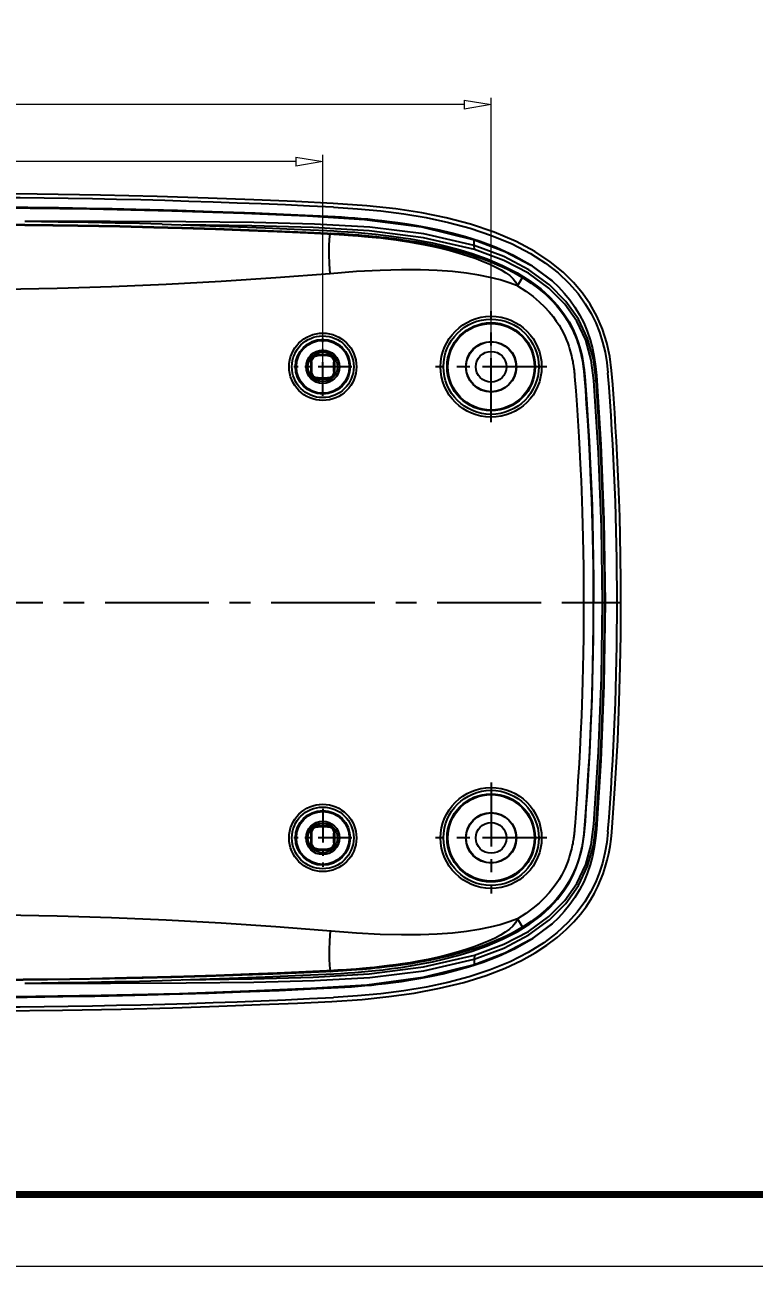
# Model space of a CAD drawing. Header units: millimetres. Extents: x 6239 to 6671, y 1393 to 1694.
# Drawn here: x 6384.6 to 6460.4, y 1393.3 to 1522.4 of the extents above; entities that cross this region are included whole.
import ezdxf

# ---------------------------------------------------------------- set-up
doc = ezdxf.new("R2010")
doc.units = ezdxf.units.MM
doc.linetypes.add('CENTER', pattern=[50.8, 31.75, -6.35, 6.35, -6.35])
doc.layers.add('dim', color=82, linetype='Continuous', lineweight=9)
doc.layers.add('from', color=7, linetype='Continuous', lineweight=13)
doc.styles.add('ROMAND', font='romand.shx', dxfattribs={"width": 0.75, "bigfont": 'gbcbig.shx'})
doc.dimstyles.new('YanXiu', dxfattribs={"dimtxt": 2.5, "dimasz": 2.2, "dimexe": 1, "dimexo": 0, "dimgap": 0.66, "dimtad": 0, "dimzin": 9, "dimdsep": 46, "dimtxsty": 'ROMAND', "dimblk": 'CLOSEDBLANK', "dimcen": 0, "dimclrd": 3, "dimclre": 3, "dimclrt": 7, "dimazin": 2, "dimtfac": 1, "dimtofl": 0, "dimtmove": 0, "dimatfit": 3, "dimldrblk": 'CLOSEDBLANK', "dimfxl": 0, "dimlwd": 5, "dimlwe": 5, "dimarcsym": 0})

# ---------------------------------------------------------------- blocks, each defined once
blk = doc.blocks.new('_ClosedBlank')
at = {"color": 0, "linetype": 'ByBlock', "lineweight": -2}
for p, q in [((-1, 0.167), (0, 0)), ((-1, 0.167), (-1, -0.167)), ((0, 0), (-1, -0.167))]:
    blk.add_line(p, q, dxfattribs=at)
blk = doc.blocks.new('*D11')
at = {"layer": 'Defpoints', "color": 0}
for p in [(6415.54, 1508.15), (6337.54, 1489.84), (6415.54, 1486.81)]:
    blk.add_point(p, dxfattribs=at)
at = {"layer": 'dim', "color": 3, "lineweight": 5}
for p, q in [((6337.54, 1489.84), (6337.54, 1508.85)), ((6340.34, 1508.15), (6373.72, 1508.15)), ((6412.74, 1508.15), (6379.37, 1508.15)), ((6415.54, 1486.81), (6415.54, 1508.85))]:
    blk.add_line(p, q, dxfattribs=at)
at = {"layer": 'dim', "color": 3, "lineweight": 5, "xscale": 2.8, "yscale": 2.8, "zscale": 2.8, "rotation": 180}
blk.add_blockref('_ClosedBlank', (6337.54, 1508.15), dxfattribs=at)
at = {"layer": 'dim', "color": 3, "lineweight": 5, "xscale": 2.8, "yscale": 2.8, "zscale": 2.8}
blk.add_blockref('_ClosedBlank', (6415.54, 1508.15), dxfattribs=at)
at = {"layer": 'dim', "color": 7, "insert": (6376.54, 1508.15), "char_height": 3.5, "attachment_point": 5, "style": 'ROMAND'}
blk.add_mtext('78', dxfattribs=at)
blk = doc.blocks.new('*D13')
at = {"layer": 'Defpoints', "color": 0}
for p in [(6433.04, 1514.08), (6320.04, 1486.81), (6433.04, 1486.81)]:
    blk.add_point(p, dxfattribs=at)
at = {"layer": 'dim', "color": 3, "lineweight": 5}
for p, q in [((6320.04, 1486.81), (6320.04, 1514.78)), ((6433.04, 1486.81), (6433.04, 1514.78)), ((6322.84, 1514.08), (6372.65, 1514.08)), ((6430.24, 1514.08), (6380.43, 1514.08))]:
    blk.add_line(p, q, dxfattribs=at)
at = {"layer": 'dim', "color": 3, "lineweight": 5, "xscale": 2.8, "yscale": 2.8, "zscale": 2.8, "rotation": 180}
blk.add_blockref('_ClosedBlank', (6320.04, 1514.08), dxfattribs=at)
at = {"layer": 'dim', "color": 3, "lineweight": 5, "xscale": 2.8, "yscale": 2.8, "zscale": 2.8}
blk.add_blockref('_ClosedBlank', (6433.04, 1514.08), dxfattribs=at)
at = {"layer": 'dim', "color": 7, "insert": (6376.54, 1514.08), "char_height": 3.5, "attachment_point": 5, "style": 'ROMAND'}
blk.add_mtext('113', dxfattribs=at)

msp = doc.modelspace()

# ---------------------------------------------------------------- linework, layer by layer
at = {"color": 7, "linetype": 'Continuous'}
for p, q in [((6400.421, 1503.057), (6396.097, 1503.174)), ((6404.057, 1502.939), (6400.421, 1503.057)), ((6408.495, 1502.774), (6404.057, 1502.939)), ((6420.115, 1503.567), (6416.61, 1503.81)), ((6416.666, 1503.407), (6419.152, 1503.247)), ((6390.078, 1501.541), (6394.457, 1501.459)), ((6398.853, 1501.638), (6402.748, 1501.52)), ((6402.748, 1501.52), (6405.826, 1501.413)), ((6412.942, 1502.583), (6408.495, 1502.774)), ((6390.065, 1501.481), (6394.44, 1501.397)), ((6394.44, 1501.397), (6397.969, 1501.313)), ((6394.457, 1501.459), (6397.989, 1501.377)), ((6397.969, 1501.313), (6400.892, 1501.231)), ((6397.989, 1501.377), (6400.916, 1501.297)), ((6400.892, 1501.231), (6404.403, 1501.119)), ((6400.916, 1501.297), (6404.43, 1501.188)), ((6404.403, 1501.119), (6407.863, 1500.994)), ((6404.43, 1501.188), (6407.894, 1501.066)), ((6405.826, 1501.413), (6409.56, 1501.267)), ((6407.863, 1500.994), (6410.81, 1500.875)), ((6407.894, 1501.066), (6411.299, 1500.932)), ((6409.56, 1501.267), (6412.554, 1501.137)), ((6410.81, 1500.875), (6413.984, 1500.734)), ((6411.299, 1500.932), (6414.609, 1500.789)), ((6413.984, 1500.734), (6416.695, 1500.603)), ((6414.609, 1500.789), (6416.739, 1500.69)), ((6416.695, 1500.603), (6417.226, 1500.574)), ((6416.739, 1500.69), (6417.272, 1500.662)), ((6417.226, 1500.574), (6417.755, 1500.542)), ((6417.272, 1500.662), (6417.801, 1500.631)), ((6417.755, 1500.542), (6418.179, 1500.514)), ((6417.801, 1500.631), (6418.226, 1500.604)), ((6418.179, 1500.514), (6418.662, 1500.48)), ((6418.226, 1500.604), (6418.71, 1500.571)), ((6418.662, 1500.48), (6419.222, 1500.436)), ((6418.71, 1500.571), (6419.272, 1500.528)), ((6431.299, 1499.013), (6431.282, 1499.42)), ((6439.195, 1497.726), (6437.587, 1498.793)), ((6435.781, 1495.247), (6436.298, 1496.103)), ((6414.291, 1487.4), (6414.381, 1487.31)), ((6414.291, 1487.4), (6414.291, 1486.228)), ((6414.381, 1487.31), (6414.381, 1486.318)), ((6414.955, 1488.064), (6415.045, 1487.974)), ((6416.126, 1488.064), (6414.955, 1488.064)), ((6416.037, 1487.974), (6415.045, 1487.974)), ((6416.126, 1488.064), (6416.037, 1487.974)), ((6416.791, 1487.4), (6416.701, 1487.31)), ((6416.701, 1486.318), (6416.701, 1487.31)), ((6416.791, 1486.228), (6416.791, 1487.4)), ((6414.291, 1486.228), (6414.381, 1486.318)), ((6416.791, 1486.228), (6416.701, 1486.318)), ((6441.704, 1486.023), (6441.72, 1485.818)), ((6442.7, 1486.109), (6442.717, 1485.897)), ((6414.955, 1485.564), (6415.045, 1485.654)), ((6414.955, 1485.564), (6416.126, 1485.564)), ((6415.045, 1485.654), (6416.037, 1485.654)), ((6416.126, 1485.564), (6416.037, 1485.654)), ((6441.72, 1485.818), (6441.838, 1484.296)), ((6442.717, 1485.897), (6442.835, 1484.371)), ((6442.781, 1485.795), (6442.886, 1484.408)), ((6443.723, 1485.395), (6443.949, 1485.434)), ((6441.838, 1484.296), (6441.94, 1482.869)), ((6442.835, 1484.371), (6442.938, 1482.938)), ((6442.886, 1484.408), (6442.992, 1482.928)), ((6441.94, 1482.869), (6442.053, 1481.186)), ((6442.938, 1482.938), (6443.051, 1481.249)), ((6442.992, 1482.928), (6443.108, 1481.164)), ((6442.053, 1481.186), (6442.154, 1479.521)), ((6443.051, 1481.249), (6443.152, 1479.579)), ((6443.108, 1481.164), (6443.23, 1479.106)), ((6443.152, 1479.579), (6443.226, 1478.257)), ((6442.154, 1479.521), (6442.228, 1478.203)), ((6442.228, 1478.203), (6442.305, 1476.71)), ((6443.226, 1478.257), (6443.303, 1476.759)), ((6442.305, 1476.71), (6442.385, 1474.953)), ((6443.303, 1476.759), (6443.384, 1474.995)), ((6443.384, 1474.995), (6443.466, 1472.893)), ((6442.655, 1462.314), (6444.889, 1462.314)), ((6443.541, 1454.098), (6443.462, 1451.623)), ((6442.503, 1452.845), (6442.421, 1450.557)), ((6443.462, 1451.623), (6443.378, 1449.499)), ((6442.421, 1450.557), (6442.338, 1448.616)), ((6442.338, 1448.616), (6442.258, 1446.983)), ((6443.292, 1446.673), (6443.416, 1449.261)), ((6443.378, 1449.499), (6443.296, 1447.717)), ((6443.296, 1447.717), (6443.217, 1446.198)), ((6442.258, 1446.983), (6442.181, 1445.565)), ((6443.217, 1446.198), (6443.141, 1444.854)), ((6443.168, 1444.455), (6443.292, 1446.673)), ((6442.181, 1445.565), (6442.072, 1443.748)), ((6443.141, 1444.854), (6443.037, 1443.168)), ((6442.072, 1443.748), (6441.979, 1442.315)), ((6443.049, 1442.544), (6443.168, 1444.455)), ((6441.979, 1442.315), (6441.878, 1440.882)), ((6443.037, 1443.168), (6442.922, 1441.465)), ((6442.938, 1440.933), (6443.049, 1442.544)), ((6441.878, 1440.882), (6441.767, 1439.404)), ((6442.922, 1441.465), (6442.818, 1440.04)), ((6442.818, 1440.04), (6442.716, 1438.717)), ((6414.291, 1438.4), (6414.291, 1437.228)), ((6414.291, 1438.4), (6414.381, 1438.31)), ((6414.381, 1438.31), (6414.381, 1437.318)), ((6414.955, 1439.064), (6415.045, 1438.974)), ((6416.126, 1439.064), (6414.955, 1439.064)), ((6416.037, 1438.974), (6415.045, 1438.974)), ((6416.126, 1439.064), (6416.037, 1438.974)), ((6416.791, 1438.4), (6416.701, 1438.31)), ((6416.701, 1437.318), (6416.701, 1438.31)), ((6416.791, 1437.228), (6416.791, 1438.4)), ((6443.721, 1439.233), (6443.947, 1439.193)), ((6445.188, 1438.438), (6445.068, 1437.346)), ((6445.513, 1437.667), (6445.587, 1438.406)), ((6414.291, 1437.228), (6414.381, 1437.318)), ((6416.791, 1437.228), (6416.701, 1437.318)), ((6414.955, 1436.564), (6415.045, 1436.654)), ((6414.955, 1436.564), (6416.126, 1436.564)), ((6415.045, 1436.654), (6416.037, 1436.654)), ((6416.126, 1436.564), (6416.037, 1436.654)), ((6435.781, 1429.381), (6436.298, 1428.525)), ((6431.298, 1425.615), (6431.281, 1425.208)), ((6417.095, 1424.046), (6416.702, 1424.025)), ((6417.596, 1424.076), (6417.095, 1424.046)), ((6418.004, 1424.102), (6417.596, 1424.076)), ((6418.47, 1424.134), (6418.004, 1424.102)), ((6418.518, 1424.044), (6418.051, 1424.012)), ((6419.011, 1424.175), (6418.47, 1424.134)), ((6419.061, 1424.083), (6418.518, 1424.044)), ((6419.66, 1424.229), (6419.011, 1424.175)), ((6419.711, 1424.135), (6419.061, 1424.083)), ((6396.85, 1423.223), (6393.371, 1423.146)), ((6398.367, 1423.325), (6395.166, 1423.247)), ((6399.809, 1423.3), (6396.85, 1423.223)), ((6401.099, 1423.403), (6398.367, 1423.325)), ((6403.456, 1423.409), (6399.809, 1423.3)), ((6404.466, 1423.51), (6401.099, 1423.403)), ((6402.748, 1423.108), (6405.826, 1423.215)), ((6407.15, 1423.535), (6403.456, 1423.409)), ((6407.87, 1423.634), (6404.466, 1423.51)), ((6405.826, 1423.215), (6409.56, 1423.361)), ((6410.354, 1423.657), (6407.15, 1423.535)), ((6410.814, 1423.753), (6407.87, 1423.634)), ((6409.56, 1423.361), (6413.473, 1423.532)), ((6413.58, 1423.793), (6410.354, 1423.657)), ((6413.771, 1423.884), (6410.814, 1423.753)), ((6413.473, 1423.532), (6416.695, 1423.688)), ((6416.621, 1423.932), (6413.58, 1423.793)), ((6416.702, 1424.025), (6413.771, 1423.884)), ((6417.14, 1423.959), (6416.621, 1423.932)), ((6417.642, 1423.987), (6417.14, 1423.959)), ((6418.051, 1424.012), (6417.642, 1423.987)), ((6403.649, 1421.674), (6406.985, 1421.795)), ((6406.985, 1421.795), (6410.988, 1421.958)), ((6410.988, 1421.958), (6414.936, 1422.138)), ((6414.936, 1422.138), (6417.129, 1422.248)), ((6422.416, 1421.303), (6425.049, 1421.678))]:
    msp.add_line(p, q, dxfattribs=at)
at = {"color": 1, "linetype": 'CENTER', "ltscale": 0.21}
for p, q in [((6433.041, 1481.039), (6433.041, 1492.589)), ((6438.816, 1486.814), (6427.266, 1486.814)), ((6433.041, 1443.589), (6433.041, 1432.039)), ((6438.816, 1437.814), (6427.266, 1437.814))]:
    msp.add_line(p, q, dxfattribs=at)
at = {"color": 1, "linetype": 'CENTER', "ltscale": 0.11}
for p, q in [((6415.541, 1483.789), (6415.541, 1489.839)), ((6418.566, 1486.814), (6412.516, 1486.814)), ((6415.541, 1440.839), (6415.541, 1434.789)), ((6418.566, 1437.814), (6412.516, 1437.814))]:
    msp.add_line(p, q, dxfattribs=at)
at = {"color": 1, "linetype": 'CENTER', "ltscale": 0.339977}
msp.add_line((6306.547, 1462.314), (6446.535, 1462.314), dxfattribs=at)
at = {"color": 7, "linetype": 'Continuous'}
for points in [[(6416.61, 1503.81), (6412.695, 1503.996), (6408.388, 1504.18), (6403.627, 1504.355), (6398.335, 1504.517), (6392.431, 1504.656), (6385.838, 1504.76), (6378.598, 1504.811), (6371.255, 1504.796), (6364.412, 1504.722), (6358.349, 1504.607), (6353.002, 1504.468), (6348.235, 1504.313), (6343.95, 1504.15), (6340.074, 1503.982), (6336.544, 1503.814)], [(6321.818, 1500.021), (6326.981, 1501.306), (6331.988, 1502.028), (6336.585, 1502.376), (6341.174, 1502.593), (6346.273, 1502.803), (6351.941, 1502.999), (6358.256, 1503.17), (6365.295, 1503.301), (6373.156, 1503.373), (6382.01, 1503.361), (6391.314, 1503.243), (6399.842, 1503.038), (6407.33, 1502.783), (6413.956, 1502.499), (6419.888, 1502.144), (6425.818, 1501.358), (6431.266, 1500.021)], [(6396.097, 1503.174), (6393.637, 1503.231), (6390.971, 1503.283), (6388.072, 1503.331), (6384.865, 1503.371), (6381.275, 1503.4), (6377.352, 1503.413), (6373.273, 1503.407), (6369.227, 1503.38), (6365.421, 1503.336), (6362.041, 1503.282), (6359.084, 1503.223), (6356.445, 1503.161), (6354.052, 1503.097), (6349.914, 1502.97)], [(6419.152, 1503.247), (6421.583, 1503.019), (6423.966, 1502.714)], [(6425.827, 1502.817), (6423.146, 1503.232), (6420.115, 1503.567)], [(6437.587, 1498.793), (6435.637, 1499.839), (6433.358, 1500.811), (6430.901, 1501.635), (6428.379, 1502.297), (6425.827, 1502.817)], [(6357.999, 1501.383), (6361.802, 1501.46), (6363.964, 1501.496), (6366.307, 1501.528), (6368.835, 1501.556), (6371.585, 1501.577), (6374.63, 1501.589), (6377.937, 1501.591), (6381.322, 1501.578), (6384.573, 1501.553), (6387.489, 1501.519), (6390.065, 1501.481)], [(6361.788, 1501.521), (6366.297, 1501.588), (6368.828, 1501.615), (6371.581, 1501.636), (6374.629, 1501.648), (6377.939, 1501.649), (6381.326, 1501.637), (6384.581, 1501.612), (6387.499, 1501.579), (6390.078, 1501.541)], [(6431.281, 1499.42), (6426.037, 1500.624), (6420.417, 1501.33), (6414.671, 1501.64), (6408.369, 1501.814), (6401.306, 1501.895), (6393.435, 1501.924), (6384.565, 1501.908)], [(6398.853, 1501.638), (6396.497, 1501.7), (6393.945, 1501.759), (6391.151, 1501.815), (6388.036, 1501.865), (6384.565, 1501.908)], [(6431.298, 1499.013), (6426.017, 1500.238), (6420.346, 1500.961), (6414.543, 1501.291), (6408.164, 1501.467), (6401.007, 1501.575)], [(6439.397, 1495.747), (6437.33, 1497.286), (6435.38, 1498.391), (6433.576, 1499.209), (6431.915, 1499.833), (6430.383, 1500.32), (6428.973, 1500.706), (6427.671, 1501.016), (6426.463, 1501.269), (6425.342, 1501.477), (6424.308, 1501.647), (6423.356, 1501.788), (6422.483, 1501.903), (6421.681, 1501.999), (6420.935, 1502.08), (6420.228, 1502.15), (6419.545, 1502.211), (6418.868, 1502.265), (6418.188, 1502.314), (6417.501, 1502.358), (6416.817, 1502.397), (6412.942, 1502.583)], [(6423.966, 1502.714), (6426.304, 1502.323), (6428.605, 1501.833), (6430.87, 1501.227), (6433.097, 1500.482), (6435.228, 1499.59), (6437.118, 1498.608)], [(6412.554, 1501.137), (6415.974, 1500.976), (6416.695, 1500.94), (6417.423, 1500.899), (6418.141, 1500.853), (6418.86, 1500.801), (6419.567, 1500.744), (6420.273, 1500.68), (6421.011, 1500.606), (6421.815, 1500.517), (6422.693, 1500.408), (6423.64, 1500.277), (6424.659, 1500.119), (6425.758, 1499.926), (6426.941, 1499.691), (6428.212, 1499.404), (6429.578, 1499.048), (6431.063, 1498.599), (6432.642, 1498.035), (6434.233, 1497.356), (6435.734, 1496.583), (6437.062, 1495.758), (6438.193, 1494.911), (6439.146, 1494.054), (6439.946, 1493.189), (6440.608, 1492.326), (6441.141, 1491.486), (6441.561, 1490.688), (6441.887, 1489.938), (6442.141, 1489.228), (6442.342, 1488.544), (6442.501, 1487.868), (6442.626, 1487.184), (6442.718, 1486.491), (6442.781, 1485.795)], [(6416.318, 1496.494), (6416.242, 1497.524), (6416.203, 1498.501), (6416.204, 1499.373), (6416.244, 1500.093), (6416.321, 1500.622)], [(6416.321, 1500.622), (6416.336, 1500.668), (6416.351, 1500.697), (6416.366, 1500.708)], [(6419.222, 1500.436), (6419.883, 1500.38), (6420.258, 1500.345), (6420.666, 1500.305), (6421.104, 1500.26), (6421.572, 1500.208), (6422.072, 1500.15), (6422.608, 1500.082), (6423.185, 1500.005), (6423.807, 1499.915), (6424.479, 1499.81), (6425.206, 1499.687), (6426, 1499.54), (6426.87, 1499.364), (6427.81, 1499.152), (6428.775, 1498.911), (6429.727, 1498.645), (6430.636, 1498.361), (6431.473, 1498.07), (6432.226, 1497.779), (6432.912, 1497.485), (6433.533, 1497.188), (6434.082, 1496.891), (6434.563, 1496.594), (6434.976, 1496.293), (6435.321, 1495.978), (6435.592, 1495.636), (6435.781, 1495.247)], [(6419.272, 1500.528), (6419.935, 1500.474), (6420.311, 1500.44), (6420.72, 1500.401), (6421.159, 1500.357), (6421.629, 1500.307), (6422.13, 1500.25), (6422.668, 1500.184), (6423.248, 1500.109), (6423.872, 1500.021), (6424.546, 1499.919), (6425.277, 1499.799), (6426.075, 1499.656), (6426.95, 1499.484), (6427.896, 1499.279), (6428.868, 1499.045), (6429.829, 1498.788), (6430.749, 1498.516), (6431.599, 1498.24), (6432.366, 1497.967), (6433.069, 1497.696), (6433.711, 1497.428), (6434.287, 1497.169), (6434.8, 1496.923), (6435.255, 1496.69), (6435.657, 1496.474), (6436.006, 1496.276), (6436.298, 1496.103)], [(6431.281, 1499.42), (6431.275, 1499.62), (6431.27, 1499.82), (6431.266, 1500.021)], [(6431.266, 1500.021), (6434.472, 1498.802), (6437.172, 1497.374), (6439.397, 1495.747)], [(6443.947, 1485.434), (6443.671, 1487.608), (6443.071, 1489.741), (6442.115, 1491.772), (6440.817, 1493.619), (6439.12, 1495.339), (6436.973, 1496.909), (6434.374, 1498.279), (6431.281, 1499.42)], [(6443.721, 1485.395), (6443.455, 1487.517), (6442.874, 1489.579), (6441.947, 1491.543), (6440.687, 1493.33), (6439.033, 1495.002), (6436.931, 1496.534), (6434.366, 1497.88), (6431.298, 1499.013)], [(6437.118, 1498.608), (6438.691, 1497.602), (6440.008, 1496.574), (6441.133, 1495.508), (6442.073, 1494.429), (6442.83, 1493.378), (6443.431, 1492.369), (6443.913, 1491.386), (6444.307, 1490.404), (6444.63, 1489.388), (6444.886, 1488.337)], [(6445.685, 1484.955), (6445.57, 1486.417), (6445.38, 1487.871), (6445.062, 1489.322), (6444.61, 1490.738), (6444.028, 1492.085), (6443.336, 1493.33), (6442.541, 1494.479), (6441.615, 1495.578), (6440.517, 1496.655), (6439.195, 1497.726)], [(6416.318, 1496.494), (6410.643, 1496.05), (6404.959, 1495.673), (6399.273, 1495.364), (6393.59, 1495.123), (6387.91, 1494.951), (6382.231, 1494.848), (6376.553, 1494.814), (6370.874, 1494.848), (6365.195, 1494.951), (6359.514, 1495.122), (6353.831, 1495.362), (6348.144, 1495.671), (6342.456, 1496.049), (6336.763, 1496.494)], [(6435.781, 1495.247), (6434.93, 1495.554), (6433.985, 1495.842), (6432.939, 1496.105), (6431.77, 1496.342), (6430.465, 1496.546), (6429.026, 1496.709), (6427.443, 1496.826), (6425.682, 1496.893), (6423.712, 1496.902), (6421.513, 1496.844), (6419.056, 1496.711), (6416.318, 1496.494)], [(6435.781, 1495.247), (6436.646, 1494.687), (6437.395, 1494.132), (6438.043, 1493.585), (6438.599, 1493.052), (6439.073, 1492.536), (6439.476, 1492.042), (6439.817, 1491.571), (6440.105, 1491.127), (6440.348, 1490.708), (6440.554, 1490.313), (6440.729, 1489.942), (6440.877, 1489.593), (6441.003, 1489.266), (6441.109, 1488.965), (6441.198, 1488.686), (6441.274, 1488.429), (6441.338, 1488.191), (6441.394, 1487.968), (6441.442, 1487.758), (6441.483, 1487.562), (6441.519, 1487.38), (6441.549, 1487.215), (6441.574, 1487.065), (6441.595, 1486.93), (6441.614, 1486.805), (6441.63, 1486.687), (6441.645, 1486.572), (6441.659, 1486.457), (6441.672, 1486.343), (6441.684, 1486.231), (6441.694, 1486.125), (6441.704, 1486.023)], [(6436.298, 1496.103), (6437.215, 1495.509), (6438.016, 1494.916), (6438.712, 1494.328), (6439.314, 1493.751), (6439.829, 1493.19), (6440.269, 1492.651), (6440.643, 1492.136), (6440.958, 1491.648), (6441.225, 1491.189), (6441.45, 1490.757), (6441.642, 1490.35), (6441.804, 1489.968), (6441.942, 1489.611), (6442.057, 1489.282), (6442.154, 1488.979), (6442.237, 1488.7), (6442.306, 1488.441), (6442.366, 1488.2), (6442.418, 1487.973), (6442.463, 1487.761), (6442.501, 1487.565), (6442.534, 1487.387), (6442.561, 1487.226), (6442.584, 1487.081), (6442.604, 1486.947), (6442.621, 1486.82), (6442.637, 1486.697), (6442.652, 1486.574), (6442.666, 1486.452), (6442.679, 1486.333), (6442.69, 1486.219), (6442.7, 1486.109)], [(6439.397, 1495.747), (6440.037, 1495.128), (6440.644, 1494.469), (6441.215, 1493.764), (6441.747, 1493.012), (6442.232, 1492.21), (6442.662, 1491.37), (6443.03, 1490.501), (6443.335, 1489.612), (6443.581, 1488.706), (6443.768, 1487.786), (6443.895, 1486.853), (6443.981, 1485.908)], [(6414.291, 1487.4), (6414.341, 1487.654), (6414.485, 1487.869), (6414.701, 1488.013), (6414.955, 1488.064)], [(6414.381, 1487.31), (6414.431, 1487.564), (6414.575, 1487.779), (6414.791, 1487.923), (6415.045, 1487.974)], [(6416.037, 1487.974), (6416.291, 1487.923), (6416.506, 1487.779), (6416.65, 1487.564), (6416.701, 1487.31)], [(6416.126, 1488.064), (6416.381, 1488.013), (6416.596, 1487.869), (6416.74, 1487.654), (6416.791, 1487.4)], [(6444.886, 1488.337), (6445.07, 1487.266), (6445.188, 1486.19)], [(6414.955, 1485.564), (6414.701, 1485.614), (6414.485, 1485.759), (6414.341, 1485.974), (6414.291, 1486.228)], [(6415.045, 1485.654), (6414.791, 1485.704), (6414.575, 1485.848), (6414.431, 1486.064), (6414.381, 1486.318)], [(6416.701, 1486.318), (6416.65, 1486.064), (6416.506, 1485.848), (6416.291, 1485.704), (6416.037, 1485.654)], [(6416.791, 1486.228), (6416.74, 1485.974), (6416.596, 1485.759), (6416.381, 1485.614), (6416.126, 1485.564)], [(6444.615, 1462.314), (6444.512, 1470.125), (6444.213, 1477.851), (6443.721, 1485.395)], [(6443.981, 1485.908), (6443.967, 1485.751), (6443.956, 1485.593), (6443.947, 1485.434)], [(6444.87, 1462.314), (6444.763, 1470.138), (6444.451, 1477.878), (6443.947, 1485.434)], [(6443.981, 1485.908), (6444.455, 1478.732), (6444.77, 1470.889), (6444.889, 1462.314)], [(6445.587, 1438.406), (6445.947, 1443.446), (6446.198, 1447.967), (6446.365, 1452.019), (6446.466, 1455.656), (6446.518, 1458.932), (6446.535, 1461.901), (6446.528, 1464.597), (6446.501, 1467.037), (6446.46, 1469.238), (6446.409, 1471.218), (6446.351, 1472.997), (6446.289, 1474.623), (6446.222, 1476.148), (6446.15, 1477.626), (6446.072, 1479.088), (6445.986, 1480.547), (6445.894, 1482.011), (6445.793, 1483.483), (6445.685, 1484.955)], [(6443.23, 1479.106), (6443.354, 1476.711), (6443.416, 1475.366), (6443.475, 1473.913), (6443.532, 1472.341), (6443.584, 1470.641), (6443.629, 1468.8), (6443.666, 1466.807), (6443.69, 1464.649), (6443.699, 1462.314)], [(6442.385, 1474.953), (6442.467, 1472.857), (6442.506, 1471.684), (6442.544, 1470.418), (6442.578, 1469.045), (6442.608, 1467.556), (6442.632, 1465.945), (6442.649, 1464.204), (6442.655, 1462.314)], [(6443.466, 1472.893), (6443.543, 1470.445), (6443.578, 1469.068), (6443.608, 1467.574), (6443.632, 1465.958), (6443.648, 1464.211), (6443.655, 1462.314)], [(6442.655, 1462.314), (6442.649, 1460.404), (6442.632, 1458.645), (6442.607, 1457.017), (6442.577, 1455.512), (6442.541, 1454.125), (6442.503, 1452.845)], [(6443.416, 1449.261), (6443.475, 1450.715), (6443.532, 1452.287), (6443.584, 1453.987), (6443.629, 1455.827), (6443.666, 1457.821), (6443.69, 1459.979), (6443.699, 1462.314)], [(6443.655, 1462.314), (6443.648, 1460.397), (6443.632, 1458.632), (6443.607, 1456.999), (6443.576, 1455.489), (6443.541, 1454.098)], [(6443.721, 1439.233), (6444.213, 1446.777), (6444.512, 1454.503), (6444.615, 1462.314)], [(6443.947, 1439.193), (6444.451, 1446.75), (6444.763, 1454.49), (6444.87, 1462.314)], [(6444.889, 1462.314), (6444.769, 1453.715), (6444.453, 1445.874), (6443.981, 1438.72)], [(6416.695, 1423.688), (6417.423, 1423.728), (6418.141, 1423.774), (6418.86, 1423.826), (6419.567, 1423.884), (6420.273, 1423.948), (6421.011, 1424.022), (6421.815, 1424.111), (6422.693, 1424.22), (6423.64, 1424.351), (6424.659, 1424.509), (6425.758, 1424.702), (6426.941, 1424.937), (6428.212, 1425.224), (6429.578, 1425.58), (6431.063, 1426.029), (6432.642, 1426.593), (6434.233, 1427.272), (6435.734, 1428.045), (6437.062, 1428.87), (6438.193, 1429.717), (6439.146, 1430.574), (6439.946, 1431.439), (6440.608, 1432.302), (6441.141, 1433.142), (6441.561, 1433.94), (6441.887, 1434.69), (6442.141, 1435.4), (6442.342, 1436.084), (6442.501, 1436.76), (6442.626, 1437.444), (6442.718, 1438.137), (6442.781, 1438.833), (6442.835, 1439.529), (6442.938, 1440.933)], [(6414.291, 1438.4), (6414.341, 1438.654), (6414.485, 1438.869), (6414.701, 1439.013), (6414.955, 1439.064)], [(6414.381, 1438.31), (6414.431, 1438.564), (6414.575, 1438.779), (6414.791, 1438.923), (6415.045, 1438.974)], [(6416.037, 1438.974), (6416.291, 1438.923), (6416.506, 1438.779), (6416.65, 1438.564), (6416.701, 1438.31)], [(6416.126, 1439.064), (6416.381, 1439.013), (6416.596, 1438.869), (6416.74, 1438.654), (6416.791, 1438.4)], [(6431.281, 1425.208), (6434.374, 1426.349), (6436.973, 1427.718), (6439.12, 1429.289), (6440.817, 1431.009), (6442.115, 1432.855), (6443.071, 1434.887), (6443.671, 1437.02), (6443.947, 1439.193)], [(6431.298, 1425.615), (6434.366, 1426.747), (6436.931, 1428.093), (6439.033, 1429.626), (6440.687, 1431.298), (6441.947, 1433.085), (6442.874, 1435.048), (6443.455, 1437.111), (6443.721, 1439.233)], [(6441.767, 1439.404), (6441.711, 1438.695), (6441.703, 1438.592), (6441.693, 1438.49), (6441.683, 1438.385), (6441.671, 1438.275), (6441.658, 1438.163), (6441.645, 1438.051), (6441.63, 1437.937), (6441.613, 1437.819), (6441.595, 1437.694), (6441.573, 1437.557), (6441.548, 1437.407), (6441.518, 1437.241), (6441.482, 1437.059), (6441.44, 1436.863), (6441.392, 1436.653), (6441.337, 1436.431), (6441.272, 1436.192), (6441.196, 1435.935), (6441.107, 1435.656), (6441.001, 1435.354), (6440.875, 1435.028), (6440.726, 1434.679), (6440.551, 1434.308), (6440.345, 1433.914), (6440.102, 1433.495), (6439.814, 1433.051), (6439.473, 1432.581), (6439.069, 1432.087), (6438.595, 1431.572), (6438.04, 1431.04), (6437.393, 1430.494), (6436.644, 1429.939), (6435.781, 1429.381)], [(6442.716, 1438.717), (6442.699, 1438.505), (6442.689, 1438.396), (6442.677, 1438.283), (6442.665, 1438.166), (6442.651, 1438.046), (6442.637, 1437.926), (6442.621, 1437.804), (6442.603, 1437.677), (6442.583, 1437.542), (6442.56, 1437.396), (6442.533, 1437.235), (6442.5, 1437.056), (6442.462, 1436.859), (6442.417, 1436.647), (6442.365, 1436.421), (6442.305, 1436.18), (6442.234, 1435.921), (6442.152, 1435.641), (6442.055, 1435.338), (6441.939, 1435.009), (6441.801, 1434.653), (6441.638, 1434.271), (6441.447, 1433.864), (6441.221, 1433.432), (6440.954, 1432.973), (6440.639, 1432.486), (6440.265, 1431.972), (6439.825, 1431.433), (6439.31, 1430.873), (6438.709, 1430.297), (6438.014, 1429.71), (6437.214, 1429.118), (6436.298, 1428.525)], [(6443.981, 1438.72), (6443.895, 1437.773), (6443.767, 1436.833), (6443.578, 1435.907), (6443.33, 1435), (6443.027, 1434.118), (6442.664, 1433.261), (6442.24, 1432.43), (6441.758, 1431.634), (6441.226, 1430.878), (6440.651, 1430.167), (6440.039, 1429.501), (6439.397, 1428.88)], [(6443.981, 1438.72), (6443.967, 1438.877), (6443.956, 1439.035), (6443.947, 1439.193)], [(6414.955, 1436.564), (6414.701, 1436.614), (6414.485, 1436.759), (6414.341, 1436.974), (6414.291, 1437.228)], [(6415.045, 1436.654), (6414.791, 1436.704), (6414.575, 1436.848), (6414.431, 1437.064), (6414.381, 1437.318)], [(6416.701, 1437.318), (6416.65, 1437.064), (6416.506, 1436.848), (6416.291, 1436.704), (6416.037, 1436.654)], [(6416.791, 1437.228), (6416.74, 1436.974), (6416.596, 1436.759), (6416.381, 1436.614), (6416.126, 1436.564)], [(6437.611, 1425.849), (6438.842, 1426.648), (6439.915, 1427.46), (6440.845, 1428.274), (6441.647, 1429.084), (6442.335, 1429.885), (6442.915, 1430.661), (6443.395, 1431.394), (6443.791, 1432.084), (6444.126, 1432.746), (6444.418, 1433.404), (6444.68, 1434.081), (6444.911, 1434.778), (6445.11, 1435.488), (6445.276, 1436.207), (6445.41, 1436.934), (6445.513, 1437.667)], [(6445.068, 1437.346), (6444.879, 1436.26), (6444.617, 1435.193), (6444.285, 1434.164), (6443.881, 1433.169), (6443.385, 1432.174), (6442.766, 1431.153), (6441.987, 1430.091), (6441.02, 1429.003), (6439.862, 1427.929), (6438.506, 1426.897)], [(6410.643, 1428.578), (6404.959, 1428.955), (6399.273, 1429.264), (6393.59, 1429.505), (6387.91, 1429.676), (6382.231, 1429.779), (6376.553, 1429.814), (6370.874, 1429.78), (6365.195, 1429.677), (6359.514, 1429.505), (6353.831, 1429.265), (6348.144, 1428.957), (6342.456, 1428.579), (6334.024, 1427.917)], [(6435.781, 1429.381), (6434.93, 1429.074), (6433.985, 1428.786), (6432.939, 1428.523), (6431.77, 1428.286), (6430.465, 1428.082), (6429.026, 1427.919), (6427.443, 1427.802), (6425.682, 1427.735), (6423.712, 1427.726), (6421.513, 1427.784), (6419.056, 1427.917), (6410.643, 1428.578)], [(6435.781, 1429.381), (6435.585, 1428.982), (6435.303, 1428.631), (6434.943, 1428.309), (6434.513, 1428.001), (6434.019, 1427.701), (6433.46, 1427.404), (6432.837, 1427.109), (6432.149, 1426.817), (6431.395, 1426.529), (6430.567, 1426.244), (6429.657, 1425.963), (6428.659, 1425.687), (6427.575, 1425.421), (6426.481, 1425.183), (6425.493, 1424.992), (6424.612, 1424.839), (6423.825, 1424.715), (6423.119, 1424.614), (6422.485, 1424.53), (6421.911, 1424.459), (6421.385, 1424.399), (6420.899, 1424.346), (6420.447, 1424.301), (6420.034, 1424.262), (6419.66, 1424.229)], [(6416.318, 1428.133), (6416.242, 1427.104), (6416.203, 1426.127), (6416.204, 1425.255), (6416.244, 1424.535), (6416.321, 1424.006)], [(6417.129, 1422.248), (6417.824, 1422.29), (6418.521, 1422.337), (6419.211, 1422.39), (6419.898, 1422.448), (6420.589, 1422.513), (6421.301, 1422.586), (6422.051, 1422.672), (6422.857, 1422.773), (6423.733, 1422.894), (6424.686, 1423.041), (6425.72, 1423.218), (6426.834, 1423.433), (6428.032, 1423.693), (6429.318, 1424.011), (6430.703, 1424.403), (6432.198, 1424.894), (6433.808, 1425.515), (6435.548, 1426.322), (6437.42, 1427.399), (6439.397, 1428.88)], [(6436.298, 1428.525), (6435.997, 1428.347), (6435.635, 1428.142), (6435.218, 1427.918), (6434.746, 1427.679), (6434.219, 1427.428), (6433.635, 1427.168), (6432.992, 1426.901), (6432.287, 1426.632), (6431.519, 1426.361), (6430.679, 1426.09), (6429.759, 1425.82), (6428.751, 1425.554), (6427.66, 1425.296), (6426.559, 1425.065), (6425.565, 1424.879), (6424.68, 1424.73), (6423.89, 1424.609), (6423.182, 1424.51), (6422.545, 1424.428), (6421.969, 1424.359), (6421.442, 1424.301), (6420.954, 1424.25), (6420.501, 1424.206), (6420.087, 1424.168), (6419.711, 1424.135)], [(6439.397, 1428.88), (6437.172, 1427.254), (6434.472, 1425.826), (6431.266, 1424.607)], [(6438.506, 1426.897), (6436.904, 1425.898), (6435.019, 1424.942), (6432.929, 1424.084), (6430.76, 1423.368), (6428.55, 1422.782), (6426.29, 1422.302)], [(6401.007, 1423.053), (6408.166, 1423.162), (6414.543, 1423.335), (6420.347, 1423.668), (6426.016, 1424.389), (6431.298, 1425.615)], [(6425.049, 1421.678), (6427.66, 1422.171), (6430.188, 1422.789), (6432.511, 1423.51), (6434.514, 1424.281), (6436.191, 1425.063), (6437.611, 1425.849)], [(6431.266, 1424.607), (6425.925, 1423.289), (6420.107, 1422.503), (6414.301, 1422.145), (6407.857, 1421.865), (6400.629, 1421.613), (6392.502, 1421.408), (6383.47, 1421.278), (6374.407, 1421.25), (6366.202, 1421.315), (6358.967, 1421.442), (6352.493, 1421.612), (6346.687, 1421.809), (6341.461, 1422.022), (6336.754, 1422.244), (6332.078, 1422.591), (6326.987, 1423.321), (6321.818, 1424.606)], [(6384.565, 1422.72), (6393.471, 1422.706), (6401.329, 1422.733), (6408.388, 1422.814), (6414.682, 1422.989), (6420.425, 1423.298), (6426.04, 1424.005), (6431.281, 1425.208)], [(6431.281, 1425.208), (6431.275, 1425.008), (6431.27, 1424.808), (6431.266, 1424.607)], [(6393.371, 1423.146), (6389.241, 1423.074), (6386.906, 1423.042), (6384.385, 1423.014), (6381.645, 1422.993), (6378.619, 1422.98), (6375.324, 1422.979), (6371.941, 1422.99), (6368.676, 1423.014), (6365.734, 1423.047), (6363.141, 1423.085)], [(6395.166, 1423.247), (6391.381, 1423.17), (6389.229, 1423.134), (6386.896, 1423.101), (6384.378, 1423.073), (6381.641, 1423.052), (6378.617, 1423.039), (6375.325, 1423.037), (6371.946, 1423.049), (6368.683, 1423.074), (6365.744, 1423.107), (6363.153, 1423.145)], [(6384.565, 1422.72), (6388.032, 1422.762), (6391.119, 1422.812), (6393.918, 1422.868), (6396.494, 1422.928), (6398.855, 1422.99), (6402.748, 1423.108)], [(6416.321, 1424.006), (6416.336, 1423.96), (6416.35, 1423.931), (6416.364, 1423.92)], [(6357.571, 1421.439), (6360.085, 1421.384), (6362.818, 1421.332), (6365.786, 1421.286), (6369.053, 1421.249), (6372.695, 1421.223), (6376.685, 1421.214), (6380.799, 1421.225), (6384.803, 1421.257), (6388.528, 1421.304), (6391.835, 1421.36), (6394.717, 1421.421), (6397.279, 1421.483), (6399.607, 1421.547), (6403.649, 1421.674)], [(6421.579, 1421.608), (6419.141, 1421.38), (6416.666, 1421.221)], [(6426.29, 1422.302), (6423.966, 1421.914), (6421.579, 1421.608)], [(6336.347, 1420.824), (6340.252, 1420.638), (6344.548, 1420.454), (6349.297, 1420.278), (6354.575, 1420.116), (6360.464, 1419.976), (6367.04, 1419.87), (6374.275, 1419.817), (6381.625, 1419.83), (6388.49, 1419.903), (6394.596, 1420.018), (6399.961, 1420.157), (6404.735, 1420.311), (6409.034, 1420.474), (6412.926, 1420.642), (6416.468, 1420.811)], [(6416.468, 1420.811), (6419.63, 1421.018), (6422.416, 1421.303)]]:
    msp.add_lwpolyline(points, dxfattribs=at)
for centre, radius in [((6433.041, 1486.814), 5.25), ((6433.041, 1486.814), 4.95), ((6433.041, 1486.814), 4.584), ((6433.041, 1486.814), 4.5), ((6415.541, 1486.814), 3.5), ((6415.541, 1486.814), 3.211), ((6415.541, 1486.814), 2.846), ((6415.541, 1486.814), 2.75), ((6433.041, 1486.814), 2.626), ((6433.041, 1486.814), 2.6), ((6415.541, 1486.814), 1.741), ((6415.541, 1486.814), 1.539), ((6433.041, 1486.814), 1.6), ((6433.041, 1437.814), 5.25), ((6433.041, 1437.814), 4.95), ((6433.041, 1437.814), 4.584), ((6433.041, 1437.814), 4.5), ((6415.541, 1437.814), 3.5), ((6415.541, 1437.814), 3.211), ((6415.541, 1437.814), 2.846), ((6415.541, 1437.814), 2.75), ((6415.541, 1437.814), 1.741), ((6433.041, 1437.814), 2.626), ((6433.041, 1437.814), 2.6), ((6415.541, 1437.814), 1.539), ((6433.041, 1437.814), 1.6)]:
    msp.add_circle(centre, radius, dxfattribs=at)
for centre, radius, start, end in [((6376.541, 704.814), 799.6, 87.123628, 92.876372), ((6146.541, 1462.314), 299.6, 355.42904, 4.57096), ((6376.541, 2219.814), 799.6, 267.123628, 272.876372)]:
    msp.add_arc(centre, radius, start, end, dxfattribs=at)
at = {"layer": 'from'}
msp.add_lwpolyline([(6238.663, 1393.273), (6670.911, 1393.273), (6670.911, 1693.647), (6238.663, 1693.647)], close=True, dxfattribs=at)
at = {"layer": 'from', "const_width": 0.745}
msp.add_lwpolyline([(6246.112, 1400.722), (6246.112, 1686.197), (6663.462, 1686.197), (6663.462, 1400.722), (6246.112, 1400.722)], dxfattribs=at)

# ---------------------------------------------------------------- dimensions: what is measured, and where the dimension line sits
at = {"layer": 'dim'}
for base, p1, p2, override, picture, middle in [((6433.041, 1514.082), (6320.041, 1486.814), (6433.041, 1486.814), {"dimtxt": 3.5, "dimasz": 2.8, "dimexe": 0.69965, "dimgap": 0.69965, "dimzin": 8}, '*D13', (6376.541, 1514.082)), ((6415.541, 1508.152), (6337.541, 1489.839), (6415.541, 1486.814), {"dimtxt": 3.5, "dimasz": 2.8, "dimexe": 0.69965, "dimgap": 0.69965}, '*D11', (6376.541, 1508.152))]:
    dim = msp.add_linear_dim(base=base, p1=p1, p2=p2, dimstyle='YanXiu', override=override, dxfattribs=at)
    dim.commit()
    dim.dimension.update_dxf_attribs({"geometry": picture, "text_midpoint": middle})

doc.saveas('drawing.dxf')
